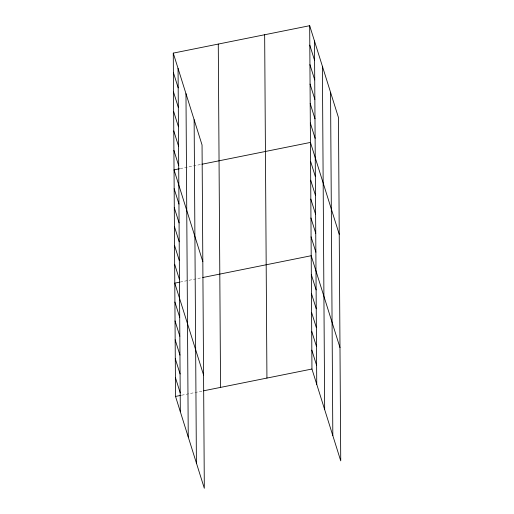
<?xml version="1.0" encoding="UTF-8"?>
<svg xmlns="http://www.w3.org/2000/svg" width="514" height="514" viewBox="0 0 514 514"><rect width="100%" height="100%" fill="white"/><g stroke="black" fill="none" stroke-linecap="round" stroke-linejoin="round"><path stroke-width="0.39" stroke-dasharray="2.57 1.93" d="M180.247 168.598L201.199 164.384M180.221 282.051L201.951 277.682M181.744 395.195L202.702 390.981"/><path stroke-width="0.77" d="M173.263 53.115L202.047 144.974L204.321 488.3L175.537 396.442L173.263 53.115L309.679 25.7L338.463 117.558L340.737 460.885L311.953 369.026L309.679 25.7M179.47 168.753L174.034 169.845L202.824 261.703M201.976 164.229L310.45 142.429L339.234 234.288M179.444 282.205L174.786 283.143L203.57 375.002M202.728 277.528L311.201 255.728L339.985 347.586M175.537 396.442L180.973 395.35M203.48 390.826L311.953 369.026M309.807 45.155L314.6 60.459M309.936 64.61L314.729 79.914M310.064 84.065L314.857 99.369M310.193 103.52L314.986 118.824M310.321 122.974L315.114 138.279M310.578 161.312L315.371 176.617M310.7 180.196L315.493 195.5M310.829 199.079L315.622 214.383M310.951 217.962L315.744 233.266M311.079 236.845L315.872 252.149M311.33 274.611L316.123 289.915M311.452 293.494L316.245 308.798M311.574 312.377L316.373 327.681M311.702 331.26L316.495 346.564M311.825 350.143L316.624 365.448M173.391 72.57L178.185 87.868M173.52 92.025L178.313 107.323M173.648 111.48L178.442 126.778M173.777 130.935L178.57 146.233M173.905 150.39L178.699 165.694M174.162 188.728L178.956 204.032M174.285 207.611L179.078 222.915M174.413 226.494L179.206 241.798M174.535 245.377L179.328 260.682M174.664 264.26L179.457 279.565M174.914 302.026L179.707 317.331M175.036 320.909L179.829 336.214M175.165 339.793L179.958 355.097M175.287 358.676L180.08 373.98M175.415 377.559L180.208 392.863M330.547 92.295L332.821 435.621M322.387 66.267L324.668 409.594M314.472 40.998L316.746 384.331M264.659 34.746L266.933 378.073M218.277 44.069L220.557 387.395M194.131 119.711L196.406 463.037M185.972 93.677L188.252 437.009M178.056 68.413L180.33 411.746"/></g></svg>
